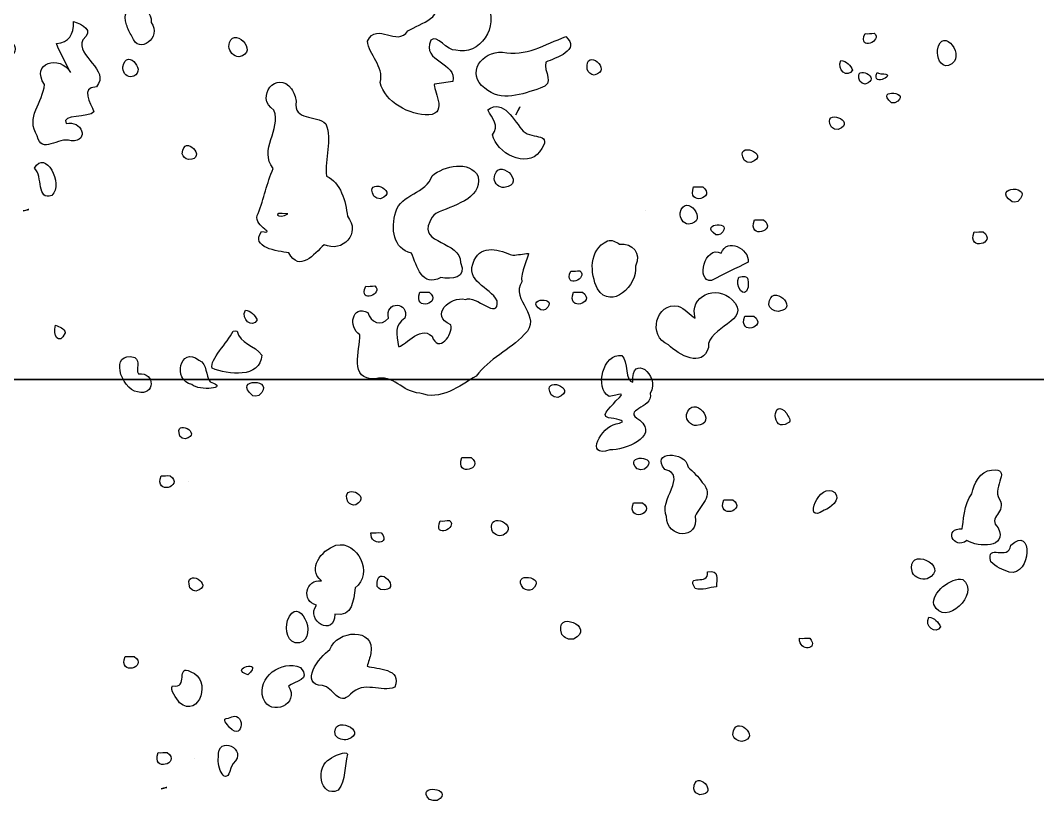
# Model space of a CAD drawing. Header units: centimetres. Extents: x -10.8 to 7.1, y -6.8 to 6.6.
# Drawn here: x -0.103 to 1.913, y 3.551 to 5.097 of the extents above; entities that cross this region are included whole.
import ezdxf

# ---------------------------------------------------------------- set-up
doc = ezdxf.new("R2010")
doc.units = ezdxf.units.CM
doc.header["$MEASUREMENT"] = 0
doc.layers.add('Layer 1', color=7, linetype='Continuous')

msp = doc.modelspace()

# ---------------------------------------------------------------- linework, layer by layer
at = {"layer": 'Layer 1'}
for points, knots in [([(0.7596, 5.03807), (0.80675, 5.02504), (0.84741, 5.08738), (0.82143, 5.12693), (0.82143, 5.12693), (0.8137, 5.14793), (0.7786, 5.20945), (0.7596, 5.17666), (0.7596, 5.17666), (0.7596, 5.17666), (0.7596, 5.13671), (0.7596, 5.13671), (0.7596, 5.13671), (0.7437, 5.1387), (0.72779, 5.14069), (0.71189, 5.14267), (0.71189, 5.14267), (0.74376, 5.10357), (0.68941, 5.09187), (0.6648, 5.07625), (0.6648, 5.07625), (0.64307, 5.04317), (0.60466, 5.09566), (0.5846, 5.05623), (0.5846, 5.05623), (0.58648, 5.0277), (0.61828, 5.00758), (0.60998, 4.97389), (0.60998, 4.97389), (0.61879, 4.93464), (0.66833, 4.90908), (0.70646, 4.90964), (0.70646, 4.90964), (0.74616, 4.91289), (0.71236, 4.96299), (0.7177, 4.97056), (0.7177, 4.97056), (0.72968, 4.97227), (0.74165, 4.97398), (0.75362, 4.97569), (0.75362, 4.97569), (0.76399, 5.01457), (0.69072, 5.01379), (0.71026, 5.05793), (0.71026, 5.05793), (0.72278, 5.07097), (0.74202, 5.03505), (0.75958, 5.03807), (0.75958, 5.03807), (0.75958, 5.03807), (0.7596, 5.03807), (0.7596, 5.03807)], [0, 0, 0, 0, 0.0714286, 0.0714286, 0.0714286, 0.0714286, 0.1428571, 0.1428571, 0.1428571, 0.1428571, 0.2142857, 0.2142857, 0.2142857, 0.2142857, 0.2857143, 0.2857143, 0.2857143, 0.2857143, 0.3571429, 0.3571429, 0.3571429, 0.3571429, 0.4285714, 0.4285714, 0.4285714, 0.4285714, 0.5, 0.5, 0.5, 0.5, 0.5714286, 0.5714286, 0.5714286, 0.5714286, 0.6428571, 0.6428571, 0.6428571, 0.6428571, 0.7142857, 0.7142857, 0.7142857, 0.7142857, 0.7857143, 0.7857143, 0.7857143, 0.7857143, 0.8571429, 0.8571429, 0.8571429, 0.8571429, 1, 1, 1, 1]), ([(0.11781, 5.06551), (0.13163, 5.02563), (0.17787, 5.06467), (0.1561, 5.09269), (0.1561, 5.09269), (0.1594, 5.13479), (0.08881, 5.13151), (0.10732, 5.08848), (0.10732, 5.08848), (0.10957, 5.08032), (0.11336, 5.07268), (0.11781, 5.06551)], [0, 0, 0, 0, 0.25, 0.25, 0.25, 0.25, 0.5, 0.5, 0.5, 0.5, 1, 1, 1, 1]), ([(-0.12969, 5.02186), (-0.07986, 5.04212), (-0.15906, 5.09147), (-0.15495, 5.03746), (-0.15495, 5.03746), (-0.15269, 5.02658), (-0.14048, 5.01882), (-0.12969, 5.02186)], [0, 0, 0, 0, 0.3333333, 0.3333333, 0.3333333, 0.3333333, 1, 1, 1, 1]), ([(0.00226, 5.09497), (0.00267, 5.06856), (-0.00621, 5.05366), (-0.03172, 5.05144), (-0.03172, 5.05144), (-0.02388, 5.03157), (-0.01281, 5.01288), (-0.00371, 4.99348), (-0.00371, 4.99348), (-0.02434, 5.0305), (-0.08449, 5.01208), (-0.05522, 4.96989), (-0.05522, 4.96989), (-0.05826, 4.93499), (-0.09396, 4.90455), (-0.0696, 4.86808), (-0.0696, 4.86808), (-0.06095, 4.82898), (-0.02847, 4.86802), (-0.00259, 4.85815), (-0.00259, 4.85815), (0.03591, 4.85733), (0.01746, 4.90101), (-0.01247, 4.89243), (-0.01247, 4.89243), (-0.02374, 4.91178), (0.0332, 4.90361), (0.04221, 4.91577), (0.04221, 4.91577), (0.03708, 4.93402), (0.01365, 4.96378), (0.0474, 4.96557), (0.0474, 4.96557), (0.07687, 4.99909), (0.00543, 5.02589), (0.02074, 5.05861), (0.02074, 5.05861), (0.04391, 5.07837), (0.01991, 5.08867), (0.00227, 5.09499), (0.00227, 5.09499), (0.00227, 5.09499), (0.00226, 5.09497), (0.00226, 5.09497)], [0, 0, 0, 0, 0.0833333, 0.0833333, 0.0833333, 0.0833333, 0.1666667, 0.1666667, 0.1666667, 0.1666667, 0.25, 0.25, 0.25, 0.25, 0.3333333, 0.3333333, 0.3333333, 0.3333333, 0.4166667, 0.4166667, 0.4166667, 0.4166667, 0.5, 0.5, 0.5, 0.5, 0.5833333, 0.5833333, 0.5833333, 0.5833333, 0.6666667, 0.6666667, 0.6666667, 0.6666667, 0.75, 0.75, 0.75, 0.75, 0.8333333, 0.8333333, 0.8333333, 0.8333333, 1, 1, 1, 1]), ([(0.32973, 5.0246), (0.37396, 5.03343), (0.31441, 5.09221), (0.30999, 5.04545), (0.30999, 5.04545), (0.3103, 5.03496), (0.31918, 5.02533), (0.32973, 5.0246)], [0, 0, 0, 0, 0.3333333, 0.3333333, 0.3333333, 0.3333333, 1, 1, 1, 1]), ([(1.7361, 5.00754), (1.77607, 5.02278), (1.72296, 5.09024), (1.71435, 5.03823), (1.71435, 5.03823), (1.71248, 5.02547), (1.71925, 5.00331), (1.7361, 5.00754)], [0, 0, 0, 0, 0.3333333, 0.3333333, 0.3333333, 0.3333333, 1, 1, 1, 1]), ([(0.93795, 5.0144), (0.95755, 5.02267), (1.00848, 5.03825), (0.97761, 5.06493), (0.97761, 5.06493), (0.93683, 5.04985), (0.89762, 5.02411), (0.85214, 5.03406), (0.85214, 5.03406), (0.8115, 5.03681), (0.77839, 4.9914), (0.81727, 4.96266), (0.81727, 4.96266), (0.84864, 4.93402), (0.89207, 4.95119), (0.92683, 4.96251), (0.92683, 4.96251), (0.95872, 4.97217), (0.93254, 4.99488), (0.93796, 5.01441), (0.93796, 5.01441), (0.93796, 5.01441), (0.93795, 5.0144), (0.93795, 5.0144)], [0, 0, 0, 0, 0.1428571, 0.1428571, 0.1428571, 0.1428571, 0.2857143, 0.2857143, 0.2857143, 0.2857143, 0.4285714, 0.4285714, 0.4285714, 0.4285714, 0.5714286, 0.5714286, 0.5714286, 0.5714286, 0.7142857, 0.7142857, 0.7142857, 0.7142857, 1, 1, 1, 1]), ([(1.57067, 5.07111), (1.55525, 5.03399), (1.60722, 5.05715), (1.58894, 5.07161), (1.58894, 5.07161), (1.58285, 5.07171), (1.57674, 5.06983), (1.57067, 5.07111)], [0, 0, 0, 0, 0.3333333, 0.3333333, 0.3333333, 0.3333333, 1, 1, 1, 1]), ([(0.11532, 4.9853), (0.15305, 4.98999), (0.10741, 5.0463), (0.10004, 5.00531), (0.10004, 5.00531), (0.09853, 4.99607), (0.1055, 4.98561), (0.11532, 4.9853)], [0, 0, 0, 0, 0.3333333, 0.3333333, 0.3333333, 0.3333333, 1, 1, 1, 1]), ([(1.03393, 4.98882), (1.07364, 4.99755), (1.01487, 5.04563), (1.0202, 5.00023), (1.0202, 5.00023), (1.02214, 4.9943), (1.02749, 4.98923), (1.03393, 4.98882)], [0, 0, 0, 0, 0.3333333, 0.3333333, 0.3333333, 0.3333333, 1, 1, 1, 1]), ([(0.4341, 4.9612), (0.40539, 5.00069), (0.3602, 4.9443), (0.39931, 4.91936), (0.39931, 4.91936), (0.41466, 4.88056), (0.36808, 4.8409), (0.39782, 4.80352), (0.39782, 4.80352), (0.38503, 4.77389), (0.37948, 4.74422), (0.36806, 4.71427), (0.36806, 4.71427), (0.35283, 4.69201), (0.40824, 4.67268), (0.37488, 4.67848), (0.37488, 4.67848), (0.35125, 4.64683), (0.40679, 4.63942), (0.42881, 4.63649), (0.42881, 4.63649), (0.44958, 4.59667), (0.47905, 4.63311), (0.49869, 4.65252), (0.49869, 4.65252), (0.53513, 4.63537), (0.57274, 4.67528), (0.54485, 4.70877), (0.54485, 4.70877), (0.54175, 4.73862), (0.53146, 4.77624), (0.50348, 4.78833), (0.50348, 4.78833), (0.49978, 4.82266), (0.5154, 4.85989), (0.50215, 4.89214), (0.50215, 4.89214), (0.48231, 4.91152), (0.43715, 4.89633), (0.44362, 4.93681), (0.44362, 4.93681), (0.44186, 4.94539), (0.43916, 4.95397), (0.43409, 4.96121), (0.43409, 4.96121), (0.43409, 4.96121), (0.4341, 4.9612), (0.4341, 4.9612)], [0, 0, 0, 0, 0.0769231, 0.0769231, 0.0769231, 0.0769231, 0.1538462, 0.1538462, 0.1538462, 0.1538462, 0.2307692, 0.2307692, 0.2307692, 0.2307692, 0.3076923, 0.3076923, 0.3076923, 0.3076923, 0.3846154, 0.3846154, 0.3846154, 0.3846154, 0.4615385, 0.4615385, 0.4615385, 0.4615385, 0.5384615, 0.5384615, 0.5384615, 0.5384615, 0.6153846, 0.6153846, 0.6153846, 0.6153846, 0.6923077, 0.6923077, 0.6923077, 0.6923077, 0.7692308, 0.7692308, 0.7692308, 0.7692308, 0.8461538, 0.8461538, 0.8461538, 0.8461538, 1, 1, 1, 1]), ([(1.52291, 5.01744), (1.51284, 4.99944), (1.53731, 4.98101), (1.54607, 4.99839), (1.54607, 4.99839), (1.54216, 5.00762), (1.53327, 5.01643), (1.52291, 5.01744)], [0, 0, 0, 0, 0.3333333, 0.3333333, 0.3333333, 0.3333333, 1, 1, 1, 1]), ([(1.57063, 4.97093), (1.60809, 4.98116), (1.54649, 5.01396), (1.56022, 4.97669), (1.56022, 4.97669), (1.56022, 4.97669), (1.56481, 4.97267), (1.56481, 4.97267), (1.56481, 4.97267), (1.56481, 4.97267), (1.57063, 4.97094), (1.57063, 4.97094), (1.57063, 4.97094), (1.57063, 4.97094), (1.57063, 4.97093), (1.57063, 4.97093)], [0, 0, 0, 0, 0.2, 0.2, 0.2, 0.2, 0.4, 0.4, 0.4, 0.4, 0.6, 0.6, 0.6, 0.6, 1, 1, 1, 1]), ([(1.59459, 4.99359), (1.58114, 4.96154), (1.64007, 4.99291), (1.60218, 4.99146), (1.60218, 4.99146), (1.60218, 4.99146), (1.59763, 4.99244), (1.59763, 4.99244), (1.59763, 4.99244), (1.59763, 4.99244), (1.59459, 4.99359), (1.59459, 4.99359)], [0, 0, 0, 0, 0.25, 0.25, 0.25, 0.25, 0.5, 0.5, 0.5, 0.5, 1, 1, 1, 1]), ([(1.62969, 4.93341), (1.66887, 4.95425), (1.58684, 4.96385), (1.62327, 4.93392), (1.62327, 4.93392), (1.62327, 4.93392), (1.62969, 4.93341), (1.62969, 4.93341)], [0, 0, 0, 0, 0.3333333, 0.3333333, 0.3333333, 0.3333333, 1, 1, 1, 1]), ([(0.89335, 4.87742), (0.87572, 4.89636), (0.85387, 4.94435), (0.82288, 4.91951), (0.82288, 4.91951), (0.83313, 4.90265), (0.84583, 4.88896), (0.83261, 4.8703), (0.83261, 4.8703), (0.83898, 4.83394), (0.90067, 4.80281), (0.92585, 4.83668), (0.92585, 4.83668), (0.95495, 4.87556), (0.91229, 4.86084), (0.89335, 4.87741), (0.89335, 4.87741), (0.89335, 4.87741), (0.89335, 4.87742), (0.89335, 4.87742)], [0, 0, 0, 0, 0.1666667, 0.1666667, 0.1666667, 0.1666667, 0.3333333, 0.3333333, 0.3333333, 0.3333333, 0.5, 0.5, 0.5, 0.5, 0.6666667, 0.6666667, 0.6666667, 0.6666667, 1, 1, 1, 1]), ([(1.51751, 4.88071), (1.55825, 4.89756), (1.4828, 4.92484), (1.50412, 4.88571), (1.50412, 4.88571), (1.50412, 4.88571), (1.5103, 4.88178), (1.5103, 4.88178), (1.5103, 4.88178), (1.5103, 4.88178), (1.51751, 4.8807), (1.51751, 4.8807), (1.51751, 4.8807), (1.51751, 4.8807), (1.51751, 4.88071), (1.51751, 4.88071)], [0, 0, 0, 0, 0.2, 0.2, 0.2, 0.2, 0.4, 0.4, 0.4, 0.4, 0.6, 0.6, 0.6, 0.6, 1, 1, 1, 1]), ([(0.22992, 4.82108), (0.27051, 4.82184), (0.22006, 4.87552), (0.2176, 4.83268), (0.2176, 4.83268), (0.21886, 4.82679), (0.22396, 4.82197), (0.22992, 4.82108)], [0, 0, 0, 0, 0.3333333, 0.3333333, 0.3333333, 0.3333333, 1, 1, 1, 1]), ([(1.34457, 4.81512), (1.38702, 4.83228), (1.30968, 4.86045), (1.33115, 4.82002), (1.33115, 4.82002), (1.33115, 4.82002), (1.33735, 4.81614), (1.33735, 4.81614), (1.33735, 4.81614), (1.33735, 4.81614), (1.34456, 4.81512), (1.34456, 4.81512), (1.34456, 4.81512), (1.34456, 4.81512), (1.34457, 4.81512), (1.34457, 4.81512)], [0, 0, 0, 0, 0.2, 0.2, 0.2, 0.2, 0.4, 0.4, 0.4, 0.4, 0.6, 0.6, 0.6, 0.6, 1, 1, 1, 1]), ([(-0.04074, 4.75029), (-0.01637, 4.77258), (-0.05447, 4.84371), (-0.07507, 4.80395), (-0.07507, 4.80395), (-0.05803, 4.78931), (-0.07129, 4.73831), (-0.04074, 4.75029)], [0, 0, 0, 0, 0.3333333, 0.3333333, 0.3333333, 0.3333333, 1, 1, 1, 1]), ([(0.7202, 4.71444), (0.75172, 4.73062), (0.81153, 4.74092), (0.80413, 4.78776), (0.80413, 4.78776), (0.78655, 4.82062), (0.73675, 4.80905), (0.71305, 4.78907), (0.71305, 4.78907), (0.70095, 4.75362), (0.65104, 4.75276), (0.64058, 4.71757), (0.64058, 4.71757), (0.63045, 4.68458), (0.63537, 4.64391), (0.67171, 4.63585), (0.67171, 4.63585), (0.68285, 4.61047), (0.69303, 4.56636), (0.72971, 4.58762), (0.72971, 4.58762), (0.7518, 4.58315), (0.78184, 4.58573), (0.76924, 4.617), (0.76924, 4.617), (0.76973, 4.66004), (0.68563, 4.65384), (0.70809, 4.69763), (0.70809, 4.69763), (0.71076, 4.70405), (0.71464, 4.71014), (0.7202, 4.71445), (0.7202, 4.71445), (0.7202, 4.71445), (0.7202, 4.71444), (0.7202, 4.71444)], [0, 0, 0, 0, 0.1, 0.1, 0.1, 0.1, 0.2, 0.2, 0.2, 0.2, 0.3, 0.3, 0.3, 0.3, 0.4, 0.4, 0.4, 0.4, 0.5, 0.5, 0.5, 0.5, 0.6, 0.6, 0.6, 0.6, 0.7, 0.7, 0.7, 0.7, 0.8, 0.8, 0.8, 0.8, 1, 1, 1, 1]), ([(0.85534, 4.76567), (0.90396, 4.7726), (0.83974, 4.83194), (0.83571, 4.78293), (0.83571, 4.78293), (0.83645, 4.77328), (0.84573, 4.76531), (0.85534, 4.76567)], [0, 0, 0, 0, 0.3333333, 0.3333333, 0.3333333, 0.3333333, 1, 1, 1, 1]), ([(0.61064, 4.74354), (0.65138, 4.76039), (0.57593, 4.78767), (0.59725, 4.74854), (0.59725, 4.74854), (0.59725, 4.74854), (0.60343, 4.74461), (0.60343, 4.74461), (0.60343, 4.74461), (0.60343, 4.74461), (0.61064, 4.74353), (0.61064, 4.74353), (0.61064, 4.74353), (0.61064, 4.74353), (0.61064, 4.74354), (0.61064, 4.74354)], [0, 0, 0, 0, 0.2, 0.2, 0.2, 0.2, 0.4, 0.4, 0.4, 0.4, 0.6, 0.6, 0.6, 0.6, 1, 1, 1, 1]), ([(1.22059, 4.69323), (1.26433, 4.69627), (1.21442, 4.7585), (1.20401, 4.71544), (1.20401, 4.71544), (1.20304, 4.70552), (1.21009, 4.69404), (1.22059, 4.69323)], [0, 0, 0, 0, 0.3333333, 0.3333333, 0.3333333, 0.3333333, 1, 1, 1, 1]), ([(1.23103, 4.76722), (1.21633, 4.7269), (1.27746, 4.74592), (1.24919, 4.76722), (1.24919, 4.76722), (1.24314, 4.76737), (1.23708, 4.76706), (1.23103, 4.76722)], [0, 0, 0, 0, 0.3333333, 0.3333333, 0.3333333, 0.3333333, 1, 1, 1, 1]), ([(1.87328, 4.73841), (1.90894, 4.77203), (1.81804, 4.76924), (1.8619, 4.73763), (1.8619, 4.73763), (1.8619, 4.73763), (1.86766, 4.73696), (1.86766, 4.73696), (1.86766, 4.73696), (1.86766, 4.73696), (1.87328, 4.73841), (1.87328, 4.73841)], [0, 0, 0, 0, 0.25, 0.25, 0.25, 0.25, 0.5, 0.5, 0.5, 0.5, 1, 1, 1, 1]), ([(1.28398, 4.67313), (1.31544, 4.70077), (1.2388, 4.69618), (1.27521, 4.67222), (1.27521, 4.67222), (1.27521, 4.67222), (1.27968, 4.67196), (1.27968, 4.67196), (1.27968, 4.67196), (1.27968, 4.67196), (1.28398, 4.67313), (1.28398, 4.67313)], [0, 0, 0, 0, 0.25, 0.25, 0.25, 0.25, 0.5, 0.5, 0.5, 0.5, 1, 1, 1, 1]), ([(1.35143, 4.70152), (1.33673, 4.6612), (1.39786, 4.68022), (1.36959, 4.70152), (1.36959, 4.70152), (1.36354, 4.70167), (1.35748, 4.70136), (1.35143, 4.70152)], [0, 0, 0, 0, 0.3333333, 0.3333333, 0.3333333, 0.3333333, 1, 1, 1, 1]), ([(1.78676, 4.67766), (1.77206, 4.63734), (1.83319, 4.65636), (1.80492, 4.67766), (1.80492, 4.67766), (1.79887, 4.67781), (1.79281, 4.6775), (1.78676, 4.67766)], [0, 0, 0, 0, 0.3333333, 0.3333333, 0.3333333, 0.3333333, 1, 1, 1, 1]), ([(1.06015, 4.66001), (1.02308, 4.64187), (1.02534, 4.59625), (1.04059, 4.56472), (1.04059, 4.56472), (1.0683, 4.52181), (1.12053, 4.57162), (1.11569, 4.61015), (1.11569, 4.61015), (1.12812, 4.63646), (1.10997, 4.65556), (1.08415, 4.65364), (1.08415, 4.65364), (1.077, 4.65778), (1.06879, 4.66335), (1.06015, 4.66001)], [0, 0, 0, 0, 0.2, 0.2, 0.2, 0.2, 0.4, 0.4, 0.4, 0.4, 0.6, 0.6, 0.6, 0.6, 1, 1, 1, 1]), ([(1.28557, 4.63592), (1.25234, 4.65232), (1.23497, 4.5786), (1.26627, 4.58154), (1.26627, 4.58154), (1.29059, 4.5937), (1.31492, 4.60586), (1.33924, 4.61802), (1.33924, 4.61802), (1.34146, 4.64415), (1.29716, 4.66743), (1.28557, 4.63591), (1.28557, 4.63591), (1.28557, 4.63591), (1.28557, 4.63592), (1.28557, 4.63592)], [0, 0, 0, 0, 0.2, 0.2, 0.2, 0.2, 0.4, 0.4, 0.4, 0.4, 0.6, 0.6, 0.6, 0.6, 1, 1, 1, 1]), ([(0.87243, 4.63151), (0.8476, 4.64107), (0.81032, 4.65499), (0.79639, 4.6215), (0.79639, 4.6215), (0.77508, 4.57912), (0.82808, 4.56937), (0.84152, 4.54111), (0.84152, 4.54111), (0.84493, 4.5009), (0.79997, 4.5537), (0.77862, 4.54418), (0.77862, 4.54418), (0.748, 4.55127), (0.70721, 4.51213), (0.74962, 4.49373), (0.74962, 4.49373), (0.75564, 4.47443), (0.7248, 4.43544), (0.71255, 4.47114), (0.71255, 4.47114), (0.68821, 4.49483), (0.65388, 4.44602), (0.64617, 4.45096), (0.64617, 4.45096), (0.64259, 4.47452), (0.63726, 4.49371), (0.65872, 4.50667), (0.65872, 4.50667), (0.66909, 4.54087), (0.61848, 4.54153), (0.62624, 4.50703), (0.62624, 4.50703), (0.6116, 4.48878), (0.59069, 4.49905), (0.58563, 4.51798), (0.58563, 4.51798), (0.55335, 4.53422), (0.54624, 4.48915), (0.56945, 4.4736), (0.56945, 4.4736), (0.57018, 4.44301), (0.5467, 4.38416), (0.59972, 4.38647), (0.59972, 4.38647), (0.63699, 4.39619), (0.65247, 4.3604), (0.6886, 4.3584), (0.6886, 4.3584), (0.72849, 4.3424), (0.76755, 4.37228), (0.80023, 4.39219), (0.80023, 4.39219), (0.82579, 4.4269), (0.86665, 4.44335), (0.89548, 4.47435), (0.89548, 4.47435), (0.93371, 4.50985), (0.86662, 4.54318), (0.89053, 4.57882), (0.89053, 4.57882), (0.88727, 4.59641), (0.90371, 4.62781), (0.90362, 4.63532), (0.90362, 4.63532), (0.89316, 4.63454), (0.88292, 4.63213), (0.87243, 4.63153), (0.87243, 4.63153), (0.87243, 4.63153), (0.87243, 4.63151), (0.87243, 4.63151)], [0, 0, 0, 0, 0.0526316, 0.0526316, 0.0526316, 0.0526316, 0.1052632, 0.1052632, 0.1052632, 0.1052632, 0.1578947, 0.1578947, 0.1578947, 0.1578947, 0.2105263, 0.2105263, 0.2105263, 0.2105263, 0.2631579, 0.2631579, 0.2631579, 0.2631579, 0.3157895, 0.3157895, 0.3157895, 0.3157895, 0.3684211, 0.3684211, 0.3684211, 0.3684211, 0.4210526, 0.4210526, 0.4210526, 0.4210526, 0.4736842, 0.4736842, 0.4736842, 0.4736842, 0.5263158, 0.5263158, 0.5263158, 0.5263158, 0.5789474, 0.5789474, 0.5789474, 0.5789474, 0.6315789, 0.6315789, 0.6315789, 0.6315789, 0.6842105, 0.6842105, 0.6842105, 0.6842105, 0.7368421, 0.7368421, 0.7368421, 0.7368421, 0.7894737, 0.7894737, 0.7894737, 0.7894737, 0.8421053, 0.8421053, 0.8421053, 0.8421053, 0.8947368, 0.8947368, 0.8947368, 0.8947368, 1, 1, 1, 1]), ([(0.98746, 4.60014), (0.97204, 4.56302), (1.02401, 4.58618), (1.00573, 4.60064), (1.00573, 4.60064), (0.99964, 4.60074), (0.99353, 4.59886), (0.98746, 4.60014)], [0, 0, 0, 0, 0.3333333, 0.3333333, 0.3333333, 0.3333333, 1, 1, 1, 1]), ([(1.32057, 4.58813), (1.3111, 4.57173), (1.33197, 4.54101), (1.33882, 4.56815), (1.33882, 4.56815), (1.33904, 4.58408), (1.34133, 4.59326), (1.32057, 4.58813)], [0, 0, 0, 0, 0.3333333, 0.3333333, 0.3333333, 0.3333333, 1, 1, 1, 1]), ([(1.39833, 4.52033), (1.44484, 4.52583), (1.38325, 4.57958), (1.38008, 4.53468), (1.38008, 4.53468), (1.38129, 4.52619), (1.39015, 4.52039), (1.39833, 4.52033)], [0, 0, 0, 0, 0.3333333, 0.3333333, 0.3333333, 0.3333333, 1, 1, 1, 1]), ([(0.58117, 4.57024), (0.56575, 4.53312), (0.61772, 4.55628), (0.59944, 4.57074), (0.59944, 4.57074), (0.59335, 4.57084), (0.58724, 4.56896), (0.58117, 4.57024)], [0, 0, 0, 0, 0.3333333, 0.3333333, 0.3333333, 0.3333333, 1, 1, 1, 1]), ([(0.6885, 4.55832), (0.6738, 4.518), (0.73493, 4.53702), (0.70666, 4.55832), (0.70666, 4.55832), (0.70061, 4.55847), (0.69455, 4.55816), (0.6885, 4.55832)], [0, 0, 0, 0, 0.3333333, 0.3333333, 0.3333333, 0.3333333, 1, 1, 1, 1]), ([(0.99264, 4.55832), (0.97794, 4.518), (1.03907, 4.53702), (1.0108, 4.55832), (1.0108, 4.55832), (1.00475, 4.55847), (0.99869, 4.55816), (0.99264, 4.55832)], [0, 0, 0, 0, 0.3333333, 0.3333333, 0.3333333, 0.3333333, 1, 1, 1, 1]), ([(1.2004, 4.53059), (1.15588, 4.53899), (1.13897, 4.47063), (1.18137, 4.45418), (1.18137, 4.45418), (1.20131, 4.43381), (1.24872, 4.40688), (1.26045, 4.44902), (1.26045, 4.44902), (1.2564, 4.49061), (1.34972, 4.50081), (1.30752, 4.5435), (1.30752, 4.5435), (1.27625, 4.5747), (1.22057, 4.55008), (1.2343, 4.50672), (1.2343, 4.50672), (1.2229, 4.51432), (1.21368, 4.52561), (1.20039, 4.53059), (1.20039, 4.53059), (1.20039, 4.53059), (1.2004, 4.53059), (1.2004, 4.53059)], [0, 0, 0, 0, 0.1428571, 0.1428571, 0.1428571, 0.1428571, 0.2857143, 0.2857143, 0.2857143, 0.2857143, 0.4285714, 0.4285714, 0.4285714, 0.4285714, 0.5714286, 0.5714286, 0.5714286, 0.5714286, 0.7142857, 0.7142857, 0.7142857, 0.7142857, 1, 1, 1, 1]), ([(0.93712, 4.52397), (0.96858, 4.55161), (0.89194, 4.54702), (0.92835, 4.52306), (0.92835, 4.52306), (0.92835, 4.52306), (0.93282, 4.5228), (0.93282, 4.5228), (0.93282, 4.5228), (0.93282, 4.5228), (0.93712, 4.52397), (0.93712, 4.52397)], [0, 0, 0, 0, 0.25, 0.25, 0.25, 0.25, 0.5, 0.5, 0.5, 0.5, 1, 1, 1, 1]), ([(0.34269, 4.52254), (0.33262, 4.50454), (0.35709, 4.48611), (0.36585, 4.50349), (0.36585, 4.50349), (0.36194, 4.51272), (0.35305, 4.52153), (0.34269, 4.52254)], [0, 0, 0, 0, 0.3333333, 0.3333333, 0.3333333, 0.3333333, 1, 1, 1, 1]), ([(1.33225, 4.51078), (1.31755, 4.47046), (1.37868, 4.48948), (1.35041, 4.51078), (1.35041, 4.51078), (1.34436, 4.51093), (1.3383, 4.51062), (1.33225, 4.51078)], [0, 0, 0, 0, 0.3333333, 0.3333333, 0.3333333, 0.3333333, 1, 1, 1, 1]), ([(-0.03341, 4.49285), (-0.04056, 4.47288), (-0.02601, 4.4512), (-0.01419, 4.47773), (-0.01419, 4.47773), (-0.01564, 4.48658), (-0.02615, 4.49011), (-0.03341, 4.49285)], [0, 0, 0, 0, 0.3333333, 0.3333333, 0.3333333, 0.3333333, 1, 1, 1, 1]), ([(0.31836, 4.48093), (0.3073, 4.45753), (0.27208, 4.42535), (0.27662, 4.40761), (0.27662, 4.40761), (0.30834, 4.39493), (0.37203, 4.38646), (0.37547, 4.43385), (0.37547, 4.43385), (0.36141, 4.45272), (0.33161, 4.45667), (0.32621, 4.4814), (0.32621, 4.4814), (0.32621, 4.4814), (0.32285, 4.48154), (0.32285, 4.48154), (0.32285, 4.48154), (0.32285, 4.48154), (0.31836, 4.48092), (0.31836, 4.48092), (0.31836, 4.48092), (0.31836, 4.48092), (0.31836, 4.48093), (0.31836, 4.48093)], [0, 0, 0, 0, 0.1428571, 0.1428571, 0.1428571, 0.1428571, 0.2857143, 0.2857143, 0.2857143, 0.2857143, 0.4285714, 0.4285714, 0.4285714, 0.4285714, 0.5714286, 0.5714286, 0.5714286, 0.5714286, 0.7142857, 0.7142857, 0.7142857, 0.7142857, 1, 1, 1, 1]), ([(0.1238, 4.42904), (0.07237, 4.44262), (0.0951, 4.36661), (0.12921, 4.36055), (0.12921, 4.36055), (0.16339, 4.35181), (0.16557, 4.39996), (0.13062, 4.39649), (0.13062, 4.39649), (0.12465, 4.40636), (0.13532, 4.42064), (0.12379, 4.42904), (0.12379, 4.42904), (0.12379, 4.42904), (0.1238, 4.42904), (0.1238, 4.42904)], [0, 0, 0, 0, 0.2, 0.2, 0.2, 0.2, 0.4, 0.4, 0.4, 0.4, 0.6, 0.6, 0.6, 0.6, 1, 1, 1, 1]), ([(0.25071, 4.42367), (0.21337, 4.45249), (0.19717, 4.38334), (0.2368, 4.37536), (0.2368, 4.37536), (0.24981, 4.36194), (0.31383, 4.36762), (0.27292, 4.38044), (0.27292, 4.38044), (0.26318, 4.39376), (0.26804, 4.41546), (0.25071, 4.42367)], [0, 0, 0, 0, 0.25, 0.25, 0.25, 0.25, 0.5, 0.5, 0.5, 0.5, 1, 1, 1, 1]), ([(1.08886, 4.43297), (1.05122, 4.43777), (1.0343, 4.36822), (1.0634, 4.35177), (1.0634, 4.35177), (1.0816, 4.35329), (1.10039, 4.36466), (1.07712, 4.34284), (1.07712, 4.34284), (1.06505, 4.32811), (1.03847, 4.3091), (1.07276, 4.30804), (1.07276, 4.30804), (1.08905, 4.30377), (1.0997, 4.30221), (1.0772, 4.2972), (1.0772, 4.2972), (1.0484, 4.29282), (1.01325, 4.22874), (1.0651, 4.24567), (1.0651, 4.24567), (1.09337, 4.24535), (1.16268, 4.27108), (1.12465, 4.3046), (1.12465, 4.3046), (1.08601, 4.32659), (1.1508, 4.32687), (1.14513, 4.35739), (1.14513, 4.35739), (1.16646, 4.39637), (1.10635, 4.43738), (1.11042, 4.37988), (1.11042, 4.37988), (1.09512, 4.38019), (1.10149, 4.42193), (1.08885, 4.43297), (1.08885, 4.43297), (1.08885, 4.43297), (1.08886, 4.43297), (1.08886, 4.43297)], [0, 0, 0, 0, 0.0909091, 0.0909091, 0.0909091, 0.0909091, 0.1818182, 0.1818182, 0.1818182, 0.1818182, 0.2727273, 0.2727273, 0.2727273, 0.2727273, 0.3636364, 0.3636364, 0.3636364, 0.3636364, 0.4545455, 0.4545455, 0.4545455, 0.4545455, 0.5454545, 0.5454545, 0.5454545, 0.5454545, 0.6363636, 0.6363636, 0.6363636, 0.6363636, 0.7272727, 0.7272727, 0.7272727, 0.7272727, 0.8181818, 0.8181818, 0.8181818, 0.8181818, 1, 1, 1, 1]), ([(0.96212, 4.34987), (1.00457, 4.36703), (0.92723, 4.3952), (0.9487, 4.35477), (0.9487, 4.35477), (0.9487, 4.35477), (0.9549, 4.35089), (0.9549, 4.35089), (0.9549, 4.35089), (0.9549, 4.35089), (0.96211, 4.34987), (0.96211, 4.34987), (0.96211, 4.34987), (0.96211, 4.34987), (0.96212, 4.34987), (0.96212, 4.34987)], [0, 0, 0, 0, 0.2, 0.2, 0.2, 0.2, 0.4, 0.4, 0.4, 0.4, 0.6, 0.6, 0.6, 0.6, 1, 1, 1, 1]), ([(3.12108, 4.38547), (3.12108, 4.38547), (3.0853, 4.38547), (3.0853, 4.38547), (3.0853, 4.38547), (3.0853, 4.38547), (-10.75922, 4.38547), (-10.75922, 4.38547), (-10.75922, 4.38547), (-10.75922, 4.38547), (3.12108, 4.38547), (3.12108, 4.38547)], [0, 0, 0, 0, 0.25, 0.25, 0.25, 0.25, 0.5, 0.5, 0.5, 0.5, 1, 1, 1, 1]), ([(0.36959, 4.35339), (0.40759, 4.38761), (0.31344, 4.38929), (0.35752, 4.3532), (0.35752, 4.3532), (0.35752, 4.3532), (0.36356, 4.35213), (0.36356, 4.35213), (0.36356, 4.35213), (0.36356, 4.35213), (0.36959, 4.35339), (0.36959, 4.35339)], [0, 0, 0, 0, 0.25, 0.25, 0.25, 0.25, 0.5, 0.5, 0.5, 0.5, 1, 1, 1, 1]), ([(1.23661, 4.29382), (1.28281, 4.29745), (1.22876, 4.35968), (1.21705, 4.31577), (1.21705, 4.31577), (1.21495, 4.30447), (1.22557, 4.29377), (1.23661, 4.29382)], [0, 0, 0, 0, 0.3333333, 0.3333333, 0.3333333, 0.3333333, 1, 1, 1, 1]), ([(1.41563, 4.31803), (1.38583, 4.3543), (1.38372, 4.27615), (1.41864, 4.29969), (1.41864, 4.29969), (1.42702, 4.3018), (1.41722, 4.3136), (1.41563, 4.31803)], [0, 0, 0, 0, 0.3333333, 0.3333333, 0.3333333, 0.3333333, 1, 1, 1, 1]), ([(0.22344, 4.26746), (0.2609, 4.27769), (0.1993, 4.31049), (0.21303, 4.27322), (0.21303, 4.27322), (0.21303, 4.27322), (0.21762, 4.2692), (0.21762, 4.2692), (0.21762, 4.2692), (0.21762, 4.2692), (0.22344, 4.26747), (0.22344, 4.26747), (0.22344, 4.26747), (0.22344, 4.26747), (0.22344, 4.26746), (0.22344, 4.26746)], [0, 0, 0, 0, 0.2, 0.2, 0.2, 0.2, 0.4, 0.4, 0.4, 0.4, 0.6, 0.6, 0.6, 0.6, 1, 1, 1, 1]), ([(1.13382, 4.20759), (1.16696, 4.23517), (1.08883, 4.23787), (1.11932, 4.20795), (1.11932, 4.20795), (1.11932, 4.20795), (1.12654, 4.20612), (1.12654, 4.20612), (1.12654, 4.20612), (1.12654, 4.20612), (1.13382, 4.20759), (1.13382, 4.20759)], [0, 0, 0, 0, 0.25, 0.25, 0.25, 0.25, 0.5, 0.5, 0.5, 0.5, 1, 1, 1, 1]), ([(1.21988, 4.21176), (1.21521, 4.24481), (1.14332, 4.24307), (1.17404, 4.20701), (1.17404, 4.20701), (1.22081, 4.19627), (1.16101, 4.14586), (1.17716, 4.11379), (1.17716, 4.11379), (1.17752, 4.06984), (1.24212, 4.06637), (1.23424, 4.11429), (1.23424, 4.11429), (1.24164, 4.13449), (1.27412, 4.15496), (1.24816, 4.18104), (1.24816, 4.18104), (1.24033, 4.19262), (1.23034, 4.20256), (1.21988, 4.21176)], [0, 0, 0, 0, 0.1666667, 0.1666667, 0.1666667, 0.1666667, 0.3333333, 0.3333333, 0.3333333, 0.3333333, 0.5, 0.5, 0.5, 0.5, 0.6666667, 0.6666667, 0.6666667, 0.6666667, 1, 1, 1, 1]), ([(0.77188, 4.23044), (0.75718, 4.19012), (0.81831, 4.20914), (0.79004, 4.23044), (0.79004, 4.23044), (0.78399, 4.23059), (0.77793, 4.23028), (0.77188, 4.23044)], [0, 0, 0, 0, 0.3333333, 0.3333333, 0.3333333, 0.3333333, 1, 1, 1, 1]), ([(0.17559, 4.19466), (0.16089, 4.15434), (0.22202, 4.17336), (0.19375, 4.19466), (0.19375, 4.19466), (0.1877, 4.19481), (0.18164, 4.1945), (0.17559, 4.19466)], [0, 0, 0, 0, 0.3333333, 0.3333333, 0.3333333, 0.3333333, 1, 1, 1, 1]), ([(1.78246, 4.15888), (1.76602, 4.14013), (1.76542, 4.10024), (1.76322, 4.08905), (1.76322, 4.08905), (1.72585, 4.09217), (1.74489, 4.0464), (1.77269, 4.06593), (1.77269, 4.06593), (1.79568, 4.05262), (1.853, 4.05033), (1.83454, 4.0913), (1.83454, 4.0913), (1.81127, 4.11238), (1.85343, 4.12228), (1.83647, 4.14867), (1.83647, 4.14867), (1.82191, 4.1726), (1.8633, 4.21095), (1.8214, 4.20582), (1.8214, 4.20582), (1.7981, 4.20373), (1.78639, 4.17915), (1.78247, 4.15889), (1.78247, 4.15889), (1.78247, 4.15889), (1.78246, 4.15888), (1.78246, 4.15888)], [0, 0, 0, 0, 0.125, 0.125, 0.125, 0.125, 0.25, 0.25, 0.25, 0.25, 0.375, 0.375, 0.375, 0.375, 0.5, 0.5, 0.5, 0.5, 0.625, 0.625, 0.625, 0.625, 0.75, 0.75, 0.75, 0.75, 1, 1, 1, 1]), ([(0.56159, 4.13706), (0.5962, 4.15579), (0.5298, 4.18234), (0.54589, 4.14271), (0.54589, 4.14271), (0.54923, 4.13783), (0.55582, 4.135), (0.56159, 4.13706)], [0, 0, 0, 0, 0.3333333, 0.3333333, 0.3333333, 0.3333333, 1, 1, 1, 1]), ([(1.51085, 4.16103), (1.48054, 4.18635), (1.44398, 4.09579), (1.48969, 4.12606), (1.48969, 4.12606), (1.50191, 4.13178), (1.52332, 4.14535), (1.51085, 4.16103)], [0, 0, 0, 0, 0.3333333, 0.3333333, 0.3333333, 0.3333333, 1, 1, 1, 1]), ([(1.11171, 4.14099), (1.09701, 4.10067), (1.15814, 4.11969), (1.12987, 4.14099), (1.12987, 4.14099), (1.12382, 4.14114), (1.11776, 4.14083), (1.11171, 4.14099)], [0, 0, 0, 0, 0.3333333, 0.3333333, 0.3333333, 0.3333333, 1, 1, 1, 1]), ([(1.29068, 4.14696), (1.27598, 4.10664), (1.33711, 4.12566), (1.30884, 4.14696), (1.30884, 4.14696), (1.30279, 4.14711), (1.29673, 4.1468), (1.29068, 4.14696)], [0, 0, 0, 0, 0.3333333, 0.3333333, 0.3333333, 0.3333333, 1, 1, 1, 1]), ([(0.85353, 4.07689), (0.88749, 4.09597), (0.82362, 4.12578), (0.83116, 4.08734), (0.83116, 4.08734), (0.83377, 4.07832), (0.84493, 4.07308), (0.85353, 4.07689)], [0, 0, 0, 0, 0.3333333, 0.3333333, 0.3333333, 0.3333333, 1, 1, 1, 1]), ([(0.72878, 4.10526), (0.71336, 4.06814), (0.76533, 4.0913), (0.74705, 4.10576), (0.74705, 4.10576), (0.74096, 4.10586), (0.73485, 4.10398), (0.72878, 4.10526)], [0, 0, 0, 0, 0.3333333, 0.3333333, 0.3333333, 0.3333333, 1, 1, 1, 1]), ([(1.85624, 4.00322), (1.90097, 3.99546), (1.90361, 4.09835), (1.85959, 4.05698), (1.85959, 4.05698), (1.85552, 4.02352), (1.8093, 4.06325), (1.82017, 4.02406), (1.82017, 4.02406), (1.82942, 4.01334), (1.84354, 4.00848), (1.85625, 4.00322), (1.85625, 4.00322), (1.85625, 4.00322), (1.85624, 4.00322), (1.85624, 4.00322)], [0, 0, 0, 0, 0.2, 0.2, 0.2, 0.2, 0.4, 0.4, 0.4, 0.4, 0.6, 0.6, 0.6, 0.6, 1, 1, 1, 1]), ([(0.59161, 4.0814), (0.59022, 4.0533), (0.63185, 4.0596), (0.61197, 4.08154), (0.61197, 4.08154), (0.60516, 4.08252), (0.59841, 4.0803), (0.59161, 4.0814)], [0, 0, 0, 0, 0.3333333, 0.3333333, 0.3333333, 0.3333333, 1, 1, 1, 1]), ([(0.56041, 3.97239), (0.59685, 3.99962), (0.56595, 4.06709), (0.52221, 4.05686), (0.52221, 4.05686), (0.4924, 4.04628), (0.46503, 4.01024), (0.49343, 3.98612), (0.49343, 3.98612), (0.46246, 3.99116), (0.4524, 3.94441), (0.48384, 3.93828), (0.48384, 3.93828), (0.46017, 3.90643), (0.52015, 3.87342), (0.52016, 3.92039), (0.52016, 3.92039), (0.55592, 3.91365), (0.5561, 3.94753), (0.56041, 3.97239)], [0, 0, 0, 0, 0.1666667, 0.1666667, 0.1666667, 0.1666667, 0.3333333, 0.3333333, 0.3333333, 0.3333333, 0.5, 0.5, 0.5, 0.5, 0.6666667, 0.6666667, 0.6666667, 0.6666667, 1, 1, 1, 1]), ([(1.69398, 3.9902), (1.74458, 4.01466), (1.64877, 4.05902), (1.66447, 4.00241), (1.66447, 4.00241), (1.66991, 3.99229), (1.68297, 3.98679), (1.69398, 3.9902)], [0, 0, 0, 0, 0.3333333, 0.3333333, 0.3333333, 0.3333333, 1, 1, 1, 1]), ([(0.2446, 3.96574), (0.28577, 3.97775), (0.21881, 4.0149), (0.23269, 3.97257), (0.23269, 3.97257), (0.23269, 3.97257), (0.23783, 3.96771), (0.23783, 3.96771), (0.23783, 3.96771), (0.23783, 3.96771), (0.2446, 3.96574), (0.2446, 3.96574)], [0, 0, 0, 0, 0.25, 0.25, 0.25, 0.25, 0.5, 0.5, 0.5, 0.5, 1, 1, 1, 1]), ([(0.61064, 3.96902), (0.66098, 3.96263), (0.59958, 4.02787), (0.60403, 3.97506), (0.60403, 3.97506), (0.60403, 3.97506), (0.60691, 3.97156), (0.60691, 3.97156), (0.60691, 3.97156), (0.60691, 3.97156), (0.61063, 3.96902), (0.61063, 3.96902), (0.61063, 3.96902), (0.61063, 3.96902), (0.61064, 3.96902), (0.61064, 3.96902)], [0, 0, 0, 0, 0.2, 0.2, 0.2, 0.2, 0.4, 0.4, 0.4, 0.4, 0.6, 0.6, 0.6, 0.6, 1, 1, 1, 1]), ([(0.91072, 3.96902), (0.94401, 3.99524), (0.86494, 4.00593), (0.89416, 3.97083), (0.89416, 3.97083), (0.89887, 3.9675), (0.90541, 3.96637), (0.91072, 3.96902)], [0, 0, 0, 0, 0.3333333, 0.3333333, 0.3333333, 0.3333333, 1, 1, 1, 1]), ([(1.25862, 4.00385), (1.2617, 3.97477), (1.21407, 4.00277), (1.23421, 3.97073), (1.23421, 3.97073), (1.24736, 3.96679), (1.26252, 3.97344), (1.27651, 3.97403), (1.27651, 3.97403), (1.27569, 3.99104), (1.28349, 4.00841), (1.25862, 4.00385)], [0, 0, 0, 0, 0.25, 0.25, 0.25, 0.25, 0.5, 0.5, 0.5, 0.5, 1, 1, 1, 1]), ([(1.70706, 3.93903), (1.72876, 3.89203), (1.80002, 3.96084), (1.76417, 3.98899), (1.76417, 3.98899), (1.74231, 3.99443), (1.70069, 3.96237), (1.70706, 3.93903)], [0, 0, 0, 0, 0.3333333, 0.3333333, 0.3333333, 0.3333333, 1, 1, 1, 1]), ([(0.44971, 3.86307), (0.49072, 3.87573), (0.44595, 3.96335), (0.42636, 3.90761), (0.42636, 3.90761), (0.42041, 3.89024), (0.42562, 3.86034), (0.44971, 3.86307)], [0, 0, 0, 0, 0.3333333, 0.3333333, 0.3333333, 0.3333333, 1, 1, 1, 1]), ([(0.99267, 3.87091), (1.04126, 3.89392), (0.95102, 3.93197), (0.97013, 3.87969), (0.97013, 3.87969), (0.97495, 3.87263), (0.98432, 3.86879), (0.99267, 3.87091)], [0, 0, 0, 0, 0.3333333, 0.3333333, 0.3333333, 0.3333333, 1, 1, 1, 1]), ([(1.69713, 3.91421), (1.68706, 3.89621), (1.71153, 3.87778), (1.72029, 3.89516), (1.72029, 3.89516), (1.71638, 3.90439), (1.70749, 3.9132), (1.69713, 3.91421)], [0, 0, 0, 0, 0.3333333, 0.3333333, 0.3333333, 0.3333333, 1, 1, 1, 1]), ([(0.59138, 3.84249), (0.60134, 3.89457), (0.5229, 3.88991), (0.51022, 3.84983), (0.51022, 3.84983), (0.48796, 3.83646), (0.44858, 3.78001), (0.49543, 3.7785), (0.49543, 3.7785), (0.51781, 3.77578), (0.52666, 3.73536), (0.55122, 3.7618), (0.55122, 3.7618), (0.57736, 3.78935), (0.61224, 3.76391), (0.63883, 3.77544), (0.63883, 3.77544), (0.65429, 3.81309), (0.60304, 3.81135), (0.58429, 3.81679), (0.58429, 3.81679), (0.58569, 3.82559), (0.59023, 3.8336), (0.59139, 3.84249), (0.59139, 3.84249), (0.59139, 3.84249), (0.59138, 3.84249), (0.59138, 3.84249)], [0, 0, 0, 0, 0.125, 0.125, 0.125, 0.125, 0.25, 0.25, 0.25, 0.25, 0.375, 0.375, 0.375, 0.375, 0.5, 0.5, 0.5, 0.5, 0.625, 0.625, 0.625, 0.625, 0.75, 0.75, 0.75, 0.75, 1, 1, 1, 1]), ([(1.44076, 3.8723), (1.43937, 3.8442), (1.481, 3.8505), (1.46112, 3.87244), (1.46112, 3.87244), (1.45431, 3.87342), (1.44756, 3.8712), (1.44076, 3.8723)], [0, 0, 0, 0, 0.3333333, 0.3333333, 0.3333333, 0.3333333, 1, 1, 1, 1]), ([(0.10443, 3.83649), (0.08973, 3.79617), (0.15086, 3.81519), (0.12259, 3.83649), (0.12259, 3.83649), (0.11654, 3.83664), (0.11048, 3.83633), (0.10443, 3.83649)], [0, 0, 0, 0, 0.3333333, 0.3333333, 0.3333333, 0.3333333, 1, 1, 1, 1]), ([(0.45175, 3.81442), (0.41472, 3.8315), (0.365, 3.7942), (0.37778, 3.75353), (0.37778, 3.75353), (0.39293, 3.71508), (0.45196, 3.74253), (0.42783, 3.77729), (0.42783, 3.77729), (0.44058, 3.78857), (0.47477, 3.78889), (0.45175, 3.81443), (0.45175, 3.81443), (0.45175, 3.81443), (0.45175, 3.81442), (0.45175, 3.81442)], [0, 0, 0, 0, 0.2, 0.2, 0.2, 0.2, 0.4, 0.4, 0.4, 0.4, 0.6, 0.6, 0.6, 0.6, 1, 1, 1, 1]), ([(0.21202, 3.74447), (0.25227, 3.7126), (0.27697, 3.79191), (0.23465, 3.8057), (0.23465, 3.8057), (0.20369, 3.82334), (0.23134, 3.76965), (0.1986, 3.77843), (0.1986, 3.77843), (0.19072, 3.77057), (0.20771, 3.75261), (0.21202, 3.74447)], [0, 0, 0, 0, 0.25, 0.25, 0.25, 0.25, 0.5, 0.5, 0.5, 0.5, 1, 1, 1, 1]), ([(0.31116, 3.69545), (0.34029, 3.66398), (0.34436, 3.73514), (0.30957, 3.71371), (0.30957, 3.71371), (0.29267, 3.71416), (0.30806, 3.70139), (0.31116, 3.69545)], [0, 0, 0, 0, 0.3333333, 0.3333333, 0.3333333, 0.3333333, 1, 1, 1, 1]), ([(0.5448, 3.67172), (0.59099, 3.68824), (0.51081, 3.72355), (0.52102, 3.67989), (0.52102, 3.67989), (0.52638, 3.67262), (0.53626, 3.67016), (0.5448, 3.67172)], [0, 0, 0, 0, 0.3333333, 0.3333333, 0.3333333, 0.3333333, 1, 1, 1, 1]), ([(1.32649, 3.66796), (1.36791, 3.67485), (1.31102, 3.72419), (1.30867, 3.68192), (1.30867, 3.68192), (1.30974, 3.6736), (1.31844, 3.66775), (1.32649, 3.66796)], [0, 0, 0, 0, 0.3333333, 0.3333333, 0.3333333, 0.3333333, 1, 1, 1, 1]), ([(0.31821, 3.62431), (0.35092, 3.65221), (0.28561, 3.68319), (0.28955, 3.63672), (0.28955, 3.63672), (0.28534, 3.61661), (0.30466, 3.57516), (0.31375, 3.61519), (0.31375, 3.61519), (0.31375, 3.61519), (0.31598, 3.61975), (0.31598, 3.61975), (0.31598, 3.61975), (0.31598, 3.61975), (0.31821, 3.62431), (0.31821, 3.62431)], [0, 0, 0, 0, 0.2, 0.2, 0.2, 0.2, 0.4, 0.4, 0.4, 0.4, 0.6, 0.6, 0.6, 0.6, 1, 1, 1, 1]), ([(0.51067, 3.63355), (0.48111, 3.61968), (0.48944, 3.55425), (0.52685, 3.57104), (0.52685, 3.57104), (0.54212, 3.59111), (0.53888, 3.61892), (0.54506, 3.64272), (0.54506, 3.64272), (0.5435, 3.65041), (0.51602, 3.63861), (0.51067, 3.63355)], [0, 0, 0, 0, 0.25, 0.25, 0.25, 0.25, 0.5, 0.5, 0.5, 0.5, 1, 1, 1, 1]), ([(0.16986, 3.64566), (0.15516, 3.60534), (0.21629, 3.62436), (0.18802, 3.64566), (0.18802, 3.64566), (0.18197, 3.64581), (0.17591, 3.6455), (0.16986, 3.64566)], [0, 0, 0, 0, 0.3333333, 0.3333333, 0.3333333, 0.3333333, 1, 1, 1, 1]), ([(1.24354, 3.56235), (1.28413, 3.56311), (1.23368, 3.61679), (1.23122, 3.57395), (1.23122, 3.57395), (1.23248, 3.56806), (1.23758, 3.56324), (1.24354, 3.56235)], [0, 0, 0, 0, 0.3333333, 0.3333333, 0.3333333, 0.3333333, 1, 1, 1, 1]), ([(0.72275, 3.55072), (0.76068, 3.57463), (0.67681, 3.58503), (0.7077, 3.55283), (0.7077, 3.55283), (0.7077, 3.55283), (0.71505, 3.55051), (0.71505, 3.55051), (0.71505, 3.55051), (0.71505, 3.55051), (0.72274, 3.55071), (0.72274, 3.55071), (0.72274, 3.55071), (0.72274, 3.55071), (0.72275, 3.55072), (0.72275, 3.55072)], [0, 0, 0, 0, 0.2, 0.2, 0.2, 0.2, 0.4, 0.4, 0.4, 0.4, 0.6, 0.6, 0.6, 0.6, 1, 1, 1, 1])]:
    msp.add_open_spline(points, degree=3, knots=knots, dxfattribs=at)
for points in [[(0.87898, 4.9101), (0.89076, 4.93367), (0.88823, 4.92861), (0.87898, 4.9101)], [(-0.09774, 4.71941), (-0.08452, 4.72271), (-0.08085, 4.72363), (-0.09774, 4.71941)], [(0.42706, 4.71344), (0.40844, 4.70121), (0.39056, 4.71888), (0.42706, 4.71344)], [(1.13562, 4.71951), (1.13562, 4.71951), (1.13562, 4.71951), (1.13562, 4.71951)], [(1.02796, 4.38556), (1.02796, 4.38556), (1.02796, 4.38556), (1.02796, 4.38556)], [(0.2292, 4.18273), (0.2292, 4.18273), (0.2292, 4.18273), (0.2292, 4.18273)], [(0.34787, 3.80017), (0.38217, 3.83145), (0.30643, 3.81177), (0.34787, 3.80017)], [(0.24151, 3.63373), (0.24151, 3.63373), (0.24151, 3.63373), (0.24151, 3.63373)], [(0.17579, 3.5741), (0.18901, 3.5774), (0.19268, 3.57832), (0.17579, 3.5741)]]:
    msp.add_open_spline(points, degree=3, dxfattribs=at)

doc.saveas('drawing.dxf')
